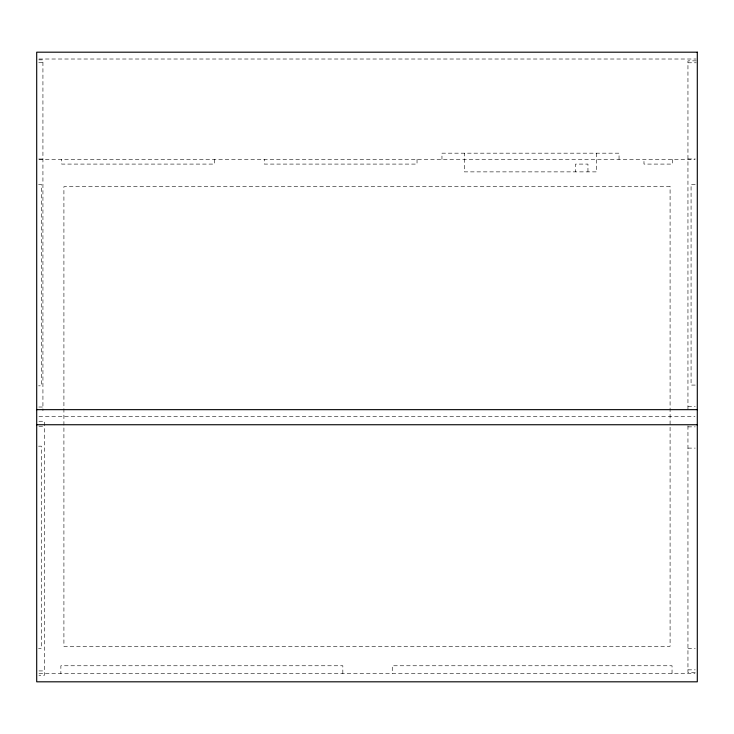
<?xml version="1.0" encoding="UTF-8"?>
<svg xmlns="http://www.w3.org/2000/svg" width="734" height="734" viewBox="0 0 734 734"><rect width="100%" height="100%" fill="white"/><g stroke="black" fill="none" stroke-linecap="round" stroke-linejoin="round"><path stroke-width="0.55" stroke-dasharray="3.67 2.75" d="M38.994 59.014L696.153 59.014M38.774 59.849L42.93 59.849L42.93 410.756M696.263 60.858L687.951 60.858L687.951 410.003M38.774 62.344L42.93 62.344M687.951 62.785L696.263 62.785M38.774 159.021L42.93 159.021M687.951 158.966L695.226 158.966M38.994 159.416L695.034 159.416M38.572 184.344L41.37 184.344L41.37 385.827L38.572 385.827M695.226 184.344L691.07 184.344L691.07 385.075L695.226 385.075M687.951 406.673L695.226 406.673M38.774 407.021L42.93 407.021M38.994 416.49L695.006 416.49M38.93 421.243L44.49 421.243L44.49 675.252L38.93 675.252M38.93 426.252L44.49 426.252M687.951 426.867L695.226 426.867M38.572 446.171L41.37 446.171L41.37 648.627L38.572 648.627M687.951 448.107L695.226 448.107M687.951 648.627L695.226 648.627M687.951 669.848L695.226 669.848M38.93 670.922L44.49 670.922M695.226 672.592L687.951 672.592L687.951 425.463M38.994 673.555L695.006 673.555M672.372 159.416L672.372 164.086L643.975 164.086L643.975 159.416M672.041 673.555L672.041 665.766L392.259 665.766L392.259 673.555M619.046 159.416L619.046 153.177L441.96 153.177L441.96 159.416M596.714 153.177L596.714 171.875L464.292 171.875L464.292 153.177M587.952 171.875L587.952 164.086L575.493 164.086L575.493 171.875M417.031 159.416L417.031 164.086L264.258 164.086L264.258 159.416M342.833 673.555L342.833 665.766L60.867 665.766L60.867 673.555M214.401 159.416L214.401 164.086L61.628 164.086L61.628 159.416M670.087 186.629L63.913 186.629L63.913 646.342L670.087 646.342L670.087 186.629"/><path stroke-width="1.1" d="M36.7 409.655L697.3 409.655M36.7 424.738L697.3 424.738M697.3 52.187L36.7 52.187L36.7 681.813L697.3 681.813L697.3 52.187"/></g></svg>
